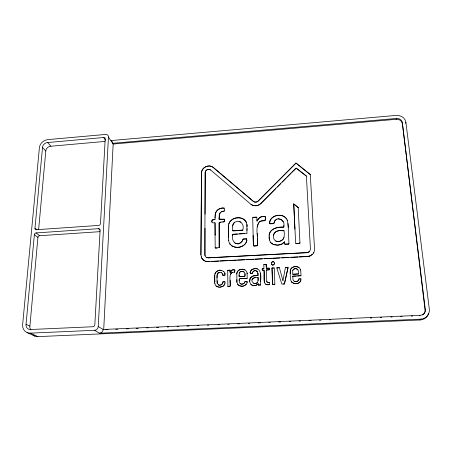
<?xml version="1.0" encoding="UTF-8"?>
<svg xmlns="http://www.w3.org/2000/svg" width="452" height="452" viewBox="0 0 452 452"><rect width="100%" height="100%" fill="white"/><g stroke="black" fill="none" stroke-linecap="round" stroke-linejoin="round"><path stroke-width="0.68" d="M211.886 222.135L212.022 219.96L214.429 219.61L215.095 219.067L214.485 219.734L212.468 219.858C211.033 221.548 212.033 223.887 214.632 222.565L215.028 222.926L215.118 235L215.028 222.926M242.843 230.028C245.86 218.712 229.627 218.237 232.712 230.509L233.091 230.91L242.176 230.435L242.843 230.028L233.04 230.791L232.712 230.509M258.103 280.613L257.99 277.24C243.475 277.703 259.488 291.387 258.052 277.364M263.917 268.415L262.267 268.477L263.917 268.415L263.815 264.493L266.121 264.318L266.245 266.403L266.121 264.318M263.962 270.166C265.177 275.138 261.081 286.274 269.533 284.692L269.545 282.698L268.194 282.573L269.335 282.573M217.124 280.647C217.757 290.065 216.112 274.567 217.762 273.274C218.243 271.511 222.378 272.844 221.124 272.522M219.214 247.628L219.147 223.254L219.214 247.628L215.644 248.001L215.146 247.73L215.706 248.114L217.028 248.007M269.364 269.68L266.335 270.008L269.234 269.878L269.335 269.285M252.583 205.168C255.363 206.27 258.725 205.547 260.849 203.457L296.003 168.059L306.394 176.065L310.462 249.493L309.309 251.815L307.45 252.674L208.191 257.883L206.304 257.38L205.344 256.414L204.807 254.809L205.163 172.557C205.168 170.008 208.53 168.404 210.559 169.924L251.013 204.394L252.623 205.293L251.013 204.394M205.038 255.86L204.982 228.215M205.044 214.158L205.231 171.946M257.99 275.302L257.922 273.341L257.917 275.466L253.363 275.952L250.459 277.867L251.397 276.85L253.323 275.856L258.024 275.398M201.259 256.877L201.569 257.725L200.925 254.922L201.468 172.596C201.66 167.234 208.734 163.963 212.988 167.167L253.38 201.343C254.764 202.417 256.911 202.259 258.137 200.999L295.958 163.031L310.298 174.596L295.958 163.031M295.975 163.178L258.171 201.129C256.951 202.389 254.804 202.547 253.419 201.473L213.045 167.308C208.79 164.11 201.722 167.381 201.53 172.737L200.925 254.922M228.418 228.582L228.441 225.836L228.548 237.566L228.469 228.701M239.153 275.166C238.317 268.816 247.295 271.059 244.814 276.545L239.232 276.793L239.102 275.065L239.176 276.675L244.769 276.449L244.837 273.726M247.069 233.142C246.69 234.786 247.086 219.22 247.007 226.802M239.215 279.455L239.232 280.765L239.289 278.63L247.142 278.319L240.639 278.658M252.691 217.768L256.352 217.186L256.843 217.474L256.312 217.062L253.047 217.316L252.691 217.768L253.408 245.685L253.109 235.413M215.039 217.689L215.05 216.683L215.095 219.067M283.218 284.088L284.494 283.766L288.026 267.725L287.766 267.211L285.404 267.561L282.963 280.585M224.469 221.491L224.311 219.192L219.418 219.231L224.367 219.316L224.52 221.616L219.695 222.231L219.158 222.7L219.203 223.378M234.43 272.262L234.916 270.138L234.628 272.189C227.429 271.454 230.808 282.116 230.226 286.223L227.859 286.404L230.175 286.133L230.17 280.24M273.5 235.452C272.805 238.978 275.189 242.413 279.613 241.408C285.042 240.283 284.523 234.373 284.037 230.819L283.636 230.413C279.918 230.164 273.957 230.627 273.5 235.452C273.68 233.305 276.104 230.865 278.692 230.831M234.701 242.91C237.566 244.939 242.515 242.803 243.165 238.961L246.639 238.933L243.21 239.08C238.78 249.171 230.243 241.475 232.831 234.435L246.73 233.322M232.712 234.661L232.695 235.3M99.948 231.667L39.657 235.724A1.723 1.475 -44 0 0 37.911 237.424L29.832 326.932A5.526 4.791 -53.9 0 0 30.99 329.915M26.041 324.316L26.013 325.124A5.599 4.842 -53.6 0 0 29.979 329.536L92.965 326.734A1.881 1.689 -53.6 0 0 94.824 324.841L100.112 230.192A1.757 1.548 -40.3 0 0 98.536 228.678L36.143 232.921A1.746 1.486 -43.9 0 0 34.375 234.639L26.041 324.316L29.855 326.129M257.51 268.906C255.261 268.166 251.448 268.844 250.408 271.641C249.515 275.567 250.351 269.454 252.329 269.313C260.657 266.03 261.459 274.63 260.584 281.246M225.124 274.985L222.774 275.166L224.994 275.189L224.83 273.093L225.023 273.839M220.582 212.299C218.638 213.666 219.107 225.469 219.248 215.361C219.237 212.457 221.932 211.18 224.361 211.039C226.045 207.146 221.553 207.621 218.932 208.971C215.983 210.304 215.039 213.83 215.112 216.807M108.463 137.092L113.164 144.035L103.694 329.83L98.242 326.497L108.463 137.092A3.362 2.848 -31.7 0 0 106.011 134.397L47.776 139.623A8.209 6.803 -36.1 0 0 39.414 147.561L22.64 324.592A9.345 8.079 -53.6 0 0 30.318 333.147L37.979 336.616L420.066 319.982A10.074 9.255 25.3 0 0 428.519 313.733M214.773 275.528L214.779 282.082C214.875 278.212 213.254 272.014 218.356 270.494C219.881 268.985 225.299 272.353 223.497 271.347M219.169 285.088L218.644 284.924L219.813 285.229L221.633 284.67L222.576 283.551L222.921 281.799L225.169 282.025L224.542 284.833L222.678 286.557L219.96 287.246L217.175 286.67L219.13 287.15M283.788 226.797L283.856 225.763L283.816 226.915L283.364 227.232C277.816 226.655 269.68 228.983 269.126 235.187C269.725 228.452 277.844 226.785 283.336 227.113L283.816 226.915M249.685 280.839C250.69 274.048 249.357 284.223 249.724 280.935M269.059 236.797L269.381 239.984L269.126 235.187M243.063 245.786C240.848 247.419 237.407 247.679 234.605 247.091C227.853 243.871 233.142 246.865 235.774 247.193C240.701 248.346 248.233 243.73 246.6 238.814M276.856 267.816L279.376 267.68L282.912 280.528M283.879 225.881C285.489 219.22 275.189 215.197 273.754 223.644L269.934 223.881C268.448 219.175 274.618 214.83 279.189 215.231C281.596 215.186 284.059 216.022 285.72 217.813C286.67 218.525 288.201 222.503 287.082 219.853M269.556 223.655C269.403 215.214 282.319 212.632 286.455 218.717M290.156 271.437L290.235 273.618L290.563 269.392L290.195 270.646M38.618 229.661L45.861 150.352A4.865 4.045 -36.1 0 1 50.127 146.295L104.926 141.419M34.973 228.215L42.595 146.719A4.921 4.074 -36.1 0 1 46.912 142.617L103.711 137.515A1.65 1.401 -31.9 0 1 105.214 138.837L100.474 223.689A1.746 1.537 -39.6 0 1 98.722 225.424L36.437 229.706A1.735 1.48 -43.3 0 1 34.973 228.215L36.979 229.842M236.741 273.912L236.82 273.228L236.904 282.088L236.848 279.669M228.492 225.955C228.413 221.559 233.209 217.446 237.921 217.74C240.391 217.632 242.99 218.31 244.752 220.118C245.594 220.503 247.199 224.616 246.035 221.87M257.42 236.871C256.696 231.147 255.595 218.971 264.974 220.785L265.714 217.113L265.42 216.836L262.844 216.378L260.228 217.129L258.25 219.028L257.086 221.22L256.804 217.35M258.561 222.842L257.182 227M224.311 208.027C220.344 207.428 214.83 210.79 215.124 215.587M300.93 280.393L299.49 282.483L297.608 283.557L300.128 281.946L301.105 279.059L298.891 278.929L297.987 280.811L298.444 280.138M264.974 220.785L265.714 217.113M292.715 270.55L292.743 274.251L298.467 273.991C299.84 271.053 296.405 266.584 293.269 269.533C291.981 271.985 293.478 268.657 294.715 268.759C295.913 268.296 297.512 269.189 297.975 269.9M113.164 144.035L396.184 119.305L396.331 118.458L397.144 118.435A5.339 4.593 0.5 0 1 402.195 121.955L425.383 310.151A6.068 5.571 25.2 0 1 420.846 315.27L103.118 329.48A3.689 3.322 -54.3 0 1 99.48 333.203L94.519 330.299L30.318 333.147M252.527 273.025L252.645 272.364L252.352 273.262L250.25 273.353L252.352 273.262M246.984 282.782L246.984 281.376L245.057 281.432C244.758 283.754 241.605 284.828 240.17 283.545C241.95 285.133 244.696 283.67 245.103 281.528L247.25 281.658C247.187 284.444 244.295 286.602 241.204 286.133C233.865 283.862 242.927 287.461 243.662 285.913M273.754 223.644L274.816 220.723L276.782 219.141M422.722 314.88A6.051 5.56 25.2 0 0 425.134 310.58L402.337 122.65M405.653 123.356L405.885 122.243A8.916 7.661 0.5 0 0 396.088 115.418L110.949 140.578M284.353 284.014L288.026 267.725M234.678 222.22L233.486 223.712L232.65 225.898M236.865 273.33L237.215 271.991L238.385 270.454L240.114 269.482L242.306 269.166L245.47 270.183L246.656 271.635L247.193 273.635L247.108 272.952M245.82 243.04L246.933 240.102M255.595 277.336L253.148 278.308L252.205 279.878M274.867 284.189L274.285 268.092L272.008 268.002L272.46 284.353L274.867 284.189L273.403 284.54M221.706 270.432C219.231 269.725 215.429 271.432 214.858 274.076M219.813 285.229L221.576 284.574L222.785 282.901M246.08 221.988C242.396 215.169 230.627 217.344 228.752 224.107M271.663 264.51C273.742 267.533 275.923 259.544 273.952 264.759C270.691 266.612 270.403 260.386 273.827 261.855L274.545 262.917M219.904 287.156L223.181 286.122L225.023 283.737M273.827 261.855L272.533 261.793L271.29 262.979M232.424 272.262L231.034 273.364L230.277 274.731M313.897 252.233L313.439 253.063L314.236 251.352L314.536 248.973L310.287 174.455M262.267 268.477L262.262 270.126L263.945 270.189M244.939 269.821C242.464 268.448 237.848 269.652 236.978 272.59M219.152 272.358L217.214 274.302M275.663 241.046C278.449 242.362 283.161 240.537 284.037 237.56M243.961 271.901C242.831 270.697 239.701 271.443 239.277 273.138M272.692 284.489L272.008 268.002M252.685 272.46L253.301 271.296L255.007 270.533L256.708 271.059L257.487 271.946L256.216 270.793M227.91 286.5L227.678 270.432L229.972 270.138L230.091 272.059L229.972 270.138M227.802 270.177L227.678 270.432M232.763 234.78L232.831 234.435M230.571 271.499L230.192 272.449L232.085 270.121L233.385 269.793L234.808 270.076L233.983 269.725L232.334 269.889L230.627 271.595M250.171 278.59L250.459 277.867M290.585 269.494C291.726 266.505 295.811 265.844 298.427 267.194C299.625 267.188 301.185 271.341 300.523 269.72M419.71 315.784L419.942 315.366M425.089 309.716L425.332 309.281M420.066 319.982L420.529 319.168A10.125 9.3 25.2 0 0 429.332 309.224L405.885 122.243M265.748 217.237L265.454 216.96C262.544 215.463 258.883 217.542 257.736 219.921M269.533 284.692L269.663 284.489M221 222.271L219.158 222.7M207.185 169.658L205.479 171.24M260.499 285.009L258.284 285.009L260.668 284.907L260.363 273.37M285.562 267.324L285.404 267.561M297.574 275.957L301.043 275.59L300.693 270.262M247.142 278.319L247.154 273.539M288.574 243.961L288.918 243.487L288.596 244.074L285.184 244.317L284.687 243.927L288.596 244.074M313.434 252.95C313.513 254.414 304.947 258.883 312.225 254.51M298.981 267.561C296.789 266.008 292.393 266.482 290.868 268.833M224.977 281.743L222.779 281.991M266.155 264.42L263.815 264.493M299.574 243.487L299.919 242.916L299.574 243.487L296.241 243.724L295.642 243.278L293.743 203.908L298.207 207.587L293.743 203.908M257.454 238.21L257.612 245.334L257.244 245.792L253.877 246.018L257.205 245.679L257.572 245.221L257.335 233.514M255.617 270.556L253.849 271.008L252.9 271.793M276.579 245.108L273.59 244.651L270.646 242.645L273.562 244.538L278.07 245.057L281.828 244.007L284.477 241.888M277.104 245.204C279.805 245.238 282.89 244.193 284.331 241.854M206.304 257.38L208.129 257.776L307.439 252.566L309.767 251.335M251.024 284.692L253.278 285.545L254.9 285.545L256.307 285.195L258.222 283.896L255.674 285.506L252.498 285.455L250.623 284.291L249.719 281.703M244.538 285.585L246.204 284.41M253.453 205.451C255.855 206.4 259.013 205.423 260.883 203.581L275.731 188.637M277.217 187.139L280.681 183.653M282.167 182.156L286.122 178.173M287.11 177.173L291.071 173.189M292.06 172.195L296.331 168.184L306.394 176.065M253.668 283.455L255.719 283.387L257.374 282.494M292.743 274.251L298.563 273.912M293.89 280.974C292.738 280.415 297.235 283.178 297.97 280.715M276.884 267.917L279.376 267.68M263.493 220.898L261.087 221.051L259.29 221.977M222.864 222.152L224.311 221.785M221.288 211.818L224.361 211.039M293.512 280.641L292.941 279.268L292.772 276.166L300.908 275.788M292.777 276.658L292.913 276.2L296.246 276.031M294.376 281.404L296.241 281.619L297.489 281.246M209.683 261.589C207.502 261.934 201.202 260.663 208.219 261.555L307.778 256.42L309.744 255.934M296.591 283.653L294.354 283.59L297.591 283.46M210.559 169.924L208.146 169.364M396.331 118.458L112.661 143.301A3.3 2.808 -31.8 0 0 111.531 141.069M265.493 284.127L267.612 284.687L269.505 284.596M227.853 270.273L230.023 270.239M230.192 272.449L230.04 271.957M295.981 243.668L299.557 243.374M276.85 268.013L281.799 284.076L284.331 283.918M269.528 223.531L273.726 223.525M237.385 234.029L233.311 234.164M239.396 233.904L244.764 233.565M272.042 268.104L274.144 267.889M285.591 267.431L288.009 267.313M211.785 261.482L218.796 261.12M220.197 261.047L227.904 260.646M229.305 260.578L236.311 260.216M237.712 260.143L244.724 259.781M246.826 259.674L253.832 259.312M255.233 259.239L262.239 258.877M264.347 258.77L271.353 258.408M272.754 258.335L279.76 257.973M281.862 257.866L288.873 257.504M290.975 257.397L297.981 257.035M299.382 256.962L306.388 256.6M284.037 230.819L279.178 230.622M283.274 221.87L281.189 219.423L278.003 218.791M105.813 329.734L107.926 329.644M115.689 329.299L117.802 329.203M126.266 328.824L128.385 328.734M136.142 328.389L138.261 328.293M146.725 327.92L148.137 327.853M156.601 327.48L158.714 327.384M167.183 327.011L168.59 326.949M177.054 326.57L178.467 326.508M186.93 326.129L189.049 326.039M197.513 325.66L198.925 325.598M207.389 325.22L208.801 325.157M217.971 324.751L219.378 324.689M227.848 324.31L229.254 324.248M237.718 323.875L239.837 323.779M248.301 323.406L249.713 323.338M258.177 322.965L260.295 322.869M268.759 322.496L270.166 322.429M278.635 322.056L280.748 321.96M289.212 321.587L290.625 321.525M299.088 321.146L300.501 321.084M308.965 320.705L311.083 320.615M319.547 320.236L320.96 320.174M329.423 319.796L330.83 319.733M349.876 318.886L351.289 318.824M370.335 317.982L371.747 317.914M380.211 317.541L381.618 317.479M390.794 317.072L392.2 317.01M400.664 316.632L402.077 316.569M411.247 316.163L412.659 316.101M268.963 268.098C261.877 268.279 270.618 268.307 268.996 268.2M99.48 333.203L420.529 319.168M262.194 269.381L262.228 270.025L264.002 270.268L264.448 282.359M396.184 119.305L396.997 119.277A5.328 4.582 0.5 0 1 402.031 122.797L402.173 123.486M293.681 283.41L291.512 281.929L294.371 283.686M267.64 282.41L267.211 282.11L268.228 282.664M240.905 222.118L239.142 221.316M204.547 260.798L203.072 259.776L205.457 261.262M27.114 332.61L34.849 336.085M216.627 286.353L216.129 285.958L217.231 286.76M218.7 285.02L217.226 283.28M253.369 245.572L253.877 246.018M266.364 268.318L266.211 266.301M34.375 234.639L37.911 237.424M36.143 232.921L39.657 235.724M238.21 284.862L237.78 284.393L238.752 285.365M221.548 272.658L222.74 274.409L222.537 273.782M230.627 244.752L229.927 243.899L231.514 245.622M98.536 228.678L99.943 230.124M202.451 259.132L201.931 258.408L203.134 259.877M216.192 286.048C215.248 285.783 214.643 282.46 214.881 283.805M42.482 147.386L45.759 151.013M240.17 283.545L239.47 282.528L239.187 280.669M47.618 142.51L50.827 146.188M224.028 271.776L224.887 273.189M266.968 281.771L267.245 282.206M270.68 242.758L269.347 239.865M291.534 282.025L290.495 279.505L290.212 273.522M103.711 137.515L105.582 140.216M237.831 284.489L236.859 281.991M219.13 218.774L219.474 219.35M217.056 277.907L217.062 275.127M229.978 244.012C228.876 243.408 228.362 237.888 228.667 240.786M201.507 257.623L201.993 258.516M257.454 271.844L257.956 273.443M224.508 219.599L224.311 219.192M258.109 283.794L258.262 284.398L258.216 283.952M244.136 245.001L245.063 244.08M247.046 230.356L247.052 228.639M266.742 281.133L267.002 281.867M215.203 247.837L215.062 234.887M287.523 220.847L288.252 227.186L288.077 223.52M246.47 222.876L246.945 224.972M298.891 278.929L300.868 278.873M294.919 229.175L293.76 204.038M284.709 244.04L284.511 242.063M307.778 256.42L308.789 256.239M266.776 281.229L266.335 270.008M222.689 274.313L222.83 275.262M269.245 268.2L269.358 269.121M258.222 284.302L258.324 285.105M298.207 207.587L299.942 243.029M288.229 227.068L288.941 243.6M214.717 281.986L214.819 283.234M256.985 219.791L257.018 221.062M228.497 237.447L228.582 239.679M98.242 326.497A3.763 3.384 -53.8 0 1 94.519 330.299M37.979 336.616A9.108 7.91 -54.1 0 1 33.069 335.022"/></g></svg>
